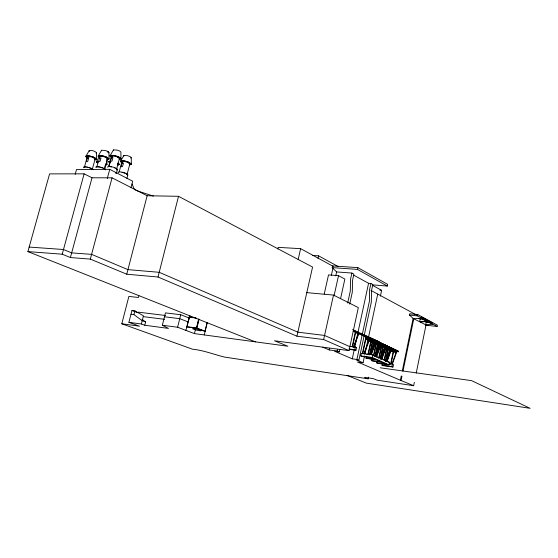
<?xml version="1.0" encoding="UTF-8"?>
<svg xmlns="http://www.w3.org/2000/svg" width="558" height="558" viewBox="0 0 558 558"><rect width="100%" height="100%" fill="white"/><g stroke="black" fill="none" stroke-linecap="round" stroke-linejoin="round"><path stroke-width="0.84" d="M371.502 290.516L371.328 302.164L358.871 360.315L356.646 360.008L363.077 362.763L364.52 355.983M425.698 325.202L437.123 326.451L437.381 325.181L417.754 314.579L409.767 313.777L409.502 315.082L413.115 318.437L426.012 324.979L416.233 373.051M424.659 321.443L426.173 322.252L425.656 324.791L432.373 324.324L427.107 321.499L420.355 321.973M368.566 377.124L368.203 378.826L364.507 377.32L373.4 378.659L377.075 380.165L413.659 385.704L414.343 382.328M437.123 326.451L417.482 315.884L417.754 314.579M418.8 318.304L420.153 319.03L419.63 321.589L426.382 321.108L420.99 318.206L414.203 318.709M364.82 336.495L398.224 351.819L398.349 351.205L377.626 341.496M413.659 385.704L400.379 380.242L401.251 376.008M402.297 370.93L413.115 318.437M401.097 380.347L401.969 376.113M403.015 371.028L413.834 318.513M376.922 361.563L376.65 362.846L377.78 363.342L389.079 364.911L389.617 362.323L372.807 354.825L361.361 353.305L360.803 355.927L361.982 356.436L371.991 357.797L376.022 359.575L366.041 358.215L366.313 356.911M390.635 363.935L393.718 349.134L397.163 350.661L392.323 364.165M392.386 363.99L393.481 364.479L392.951 367.038L391.855 366.557L392.386 363.99L389.1 363.537M378.729 358.103L381.763 343.707L385.648 345.423L380.689 359.226M379.203 357.706L382.028 344.314L385.139 345.695L380.451 358.752M380.235 358.403L383.22 344.216L386.687 345.751L381.763 359.464M380.542 358.843L383.492 344.837L386.178 346.03L381.526 358.975M392.951 367.038L383.095 365.657L381.986 365.176L382.342 363.481M386.317 346.539L386.443 345.918L398.349 351.205M384.037 360.468L387.036 346.176L390.907 347.892L385.996 361.584M384.525 360.015L386.847 348.938M386.91 348.631L387.301 346.783L390.405 348.157L390.091 349.036L386.527 348.583L365.518 338.825M385.522 360.754L388.466 346.678L391.925 348.206L387.043 361.814M367.98 354.253L371.272 338.79M380.396 296.165L381.637 290.341L372.521 285.354M368.28 354.7L371.537 339.41M369.584 354.581L372.681 339.982M376.65 362.846L386.555 364.221L382.397 362.386L372.465 361.019L371.321 360.517L371.593 359.226M372.793 284.88L387.301 286.059L387.657 284.371L357.852 267.638L332.589 265.894L332.205 267.617L336.62 271.934L351.896 273.057L353.891 274.152L352.544 280.297L352.293 292.232L349.706 304.103M389.079 364.911L372.242 357.469L372.807 354.825M373.421 355.746L376.49 341.238L380.389 342.961L375.639 356.185M373.902 355.341L376.755 341.852L379.879 343.233L375.122 356.478M374.997 356.067L378.024 341.782M375.311 356.513L378.289 342.403L380.981 343.602L376.294 356.646M352.586 329.541L379.056 341.712L378.847 342.71L353.221 331.243M365.909 336.976L362.351 353.619L364.276 353.877L369.835 338.72M364.883 354.288L377.717 294.15M352.14 346.832L355.369 331.884M358.871 360.315L356.918 359.471L352.286 358.836L354.302 349.496M354.846 346.95L357.776 333.377M357.985 332.394L368.566 283.297L353.751 275.192M355.327 347.034L356.555 347.578L355.969 350.284L354.742 349.74L355.327 347.034L349.538 346.288M368.566 283.297L370.903 283.485L369.605 289.497L369.424 301.174L362.316 334.305M398.224 351.819L361.591 334.64L361.814 333.614M356.918 359.471L362.107 335.295M352.286 358.836L334.605 351.275L339.278 351.903L339.822 349.434M387.301 286.059L357.469 269.402L357.852 267.638M188.981 317.976L180.729 314.719L165.447 312.885L162.343 325.237L177.618 327.246L194.435 333.607L287.886 346.239L274.501 340.778L349.015 350.633L358.327 307.598L333.503 295.077L306.788 292.636M351.896 273.057L350.543 279.223L350.284 291.185L347.704 302.98M339.278 351.903L337.213 351.017L337.583 349.336M349.015 350.633L323.654 339.557L333.503 295.077M334.068 295.775L338.511 275.666L328.516 274.899L324.247 294.024M337.213 351.017L329.276 349.957L329.645 348.269M340.596 298.474L344.865 279.063L338.511 275.666M331.326 275.471L332.973 268.084M335.742 275.917L336.62 271.934M323.654 339.557L296.933 336.181L312.578 267.066L178.518 196.311L147.145 195.739L112.053 177.828L92.014 177.786L84.118 173.838L49.585 173.887L27.9 251.595L255.369 341.845M318.039 258.389L318.611 255.843L312.536 255.466M298.16 259.463L300.636 248.659L278.177 247.368L277.793 249.021M207.116 322.503L205.009 331.18L196.862 328.041L199.011 319.288M204.277 334.94L207.332 322.357M194.435 333.607L195.467 329.401M198.641 319.19L196.5 327.951L187.021 326.716L189.357 317.244L196.249 318.081M205.114 331.501L196.632 328.237L198.892 319.002M185.919 330.385L189.587 315.507M188.499 320.885L189.839 315.458M177.618 327.246L180.729 314.719M128.905 322.336L141.355 323.996L143.441 315.8L134.876 310.862L131.953 310.506L128.905 322.336L139.458 326.172L121.804 323.786L128.877 296.424L138.44 297.47L138.865 295.803M141.355 323.996L144.766 325.244L145.61 321.945L142.157 319.42M27.9 251.595L62.21 254.204L70.399 257.545L90.326 259.107L126.75 274.208L158.019 277.012L178.518 196.311M145.61 321.945L142.199 320.676L133.913 314.607L134.876 310.862M126.75 274.208L147.145 195.739M130.99 187.767L132.713 181.238L109.738 169.339L76.516 169.52L75.184 174.375M127.001 174.682L129.847 163.94M126.896 178.455L127.838 174.898M90.326 259.107L112.053 177.828M119.475 158.458L116.573 169.311A4.185 1.025 15.6 0 0 116.434 168.997M116.462 173.119L117.424 169.527M119.238 171.78L121.874 161.862M104.653 167.533L105.309 165.105M104.653 169.444L107.541 158.716M108.719 166.382L111.412 156.359M108.943 166.165L110.038 162.078M107.276 178.525L109.738 169.339M70.399 257.545L92.014 177.786M96.855 166.842L97.72 163.647M62.21 254.204L84.118 173.838M92.251 169.555L95.125 158.953M84.335 167.505L87.229 156.903M385.738 361.159L389.979 349.343L386.464 348.889L365.448 339.145M369.584 354.923L374.669 340.799M370.1 354.63L374.739 341.747M375.813 342.277L375.667 342.661L396.543 352.384M376.531 357.141L381.498 343.323L378.715 342.089M371.3 354.811L376.176 341.524M358.892 333.447L353.877 347.055L352.719 346.909M87.515 157.921L85.806 156.456L89.21 150.597C91.665 150.088 94.832 150.925 96.548 152.766L96.604 159.26L95.118 159.895M89.21 150.597L89.671 151.49M96.548 152.766L96.102 153.164M99.798 157.677L98.117 156.191L101.556 150.262L105.148 150.423L107.827 151.427L108.963 152.467L109.026 159.03L107.485 159.672M97.964 163.264L96.311 161.834L98.871 157.405M101.556 150.262L101.598 150.813M108.963 152.467L108.489 152.857M110.721 156.861L109.954 155.905L113.427 149.907L117.089 150.067L119.782 151.085L120.898 152.139L120.974 158.779L119.37 159.428M113.427 149.907L113.441 150.465M110.233 163.082L108.615 161.639L110.149 161.004M122.028 162.873L120.437 161.415L123.869 155.48L127.517 155.654L130.167 156.652L131.249 157.677L131.332 164.247L129.707 164.875M123.869 155.48L123.869 156.024M117.808 162.999L119.398 164.443L117.836 165.056M131.249 157.677L130.725 158.06M85.939 156.114C89.51 155.41 94.079 156.617 96.604 159.26L93.186 157.405L96.381 158.828M98.271 155.849C101.87 155.138 106.529 156.317 109.026 159.03L105.581 157.154L108.824 158.598M110.121 155.556C113.748 154.845 118.498 155.989 120.974 158.779L117.494 156.882L120.786 158.333M96.457 161.506L97.783 161.213M120.619 161.081C124.197 160.411 128.898 161.485 131.332 164.247L127.894 162.378L131.158 163.822M107.269 152.062L108.44 151.804M105.483 165.217L106.983 164.603L106.927 158.981M86.037 156.889L89.65 156.742L85.806 156.456M98.334 156.631L99.798 156.575M110.156 156.352L112.381 156.261M96.527 162.259L97.957 162.204M108.817 162.064L110.268 162.008M120.626 161.848L122.83 161.764M120.437 161.415L123.478 161.527M108.615 161.639L110.114 161.694M96.311 161.834L98.543 161.918M109.954 155.905L112.263 155.996M98.117 156.191L102.002 156.484M332.205 267.617L357.469 269.402M29.162 247.061L63.486 249.51L71.661 252.886L91.596 254.364L127.942 269.633L159.211 272.304L297.846 332.156L324.561 335.449L349.873 346.658M379.907 290.195L381.637 290.341M371.495 290.795L372.786 284.524L370.903 283.485M409.502 315.082L417.482 315.884M420.153 319.03L423.41 319.364M426.173 322.252L430.225 322.67M189.232 316.965L194.986 317.662M138.279 312.152L165.545 315.5M164.471 316.777L179.746 318.674L188.011 321.889M130.99 314.238L133.913 314.607M143.287 316.637L164.589 319.322M353.249 347.153L356.555 347.578M186.77 326.946L196.632 328.237M348.952 348.98L354.742 349.74M349.357 349.413L355.969 350.284M366.711 354.379L368.378 354.602M144.766 325.244L168.467 328.418L162.343 325.237M360.803 355.927L372.242 357.469M388.005 362.107L389.617 362.323M371.321 360.517L381.267 361.884L377.173 360.077L366.041 358.215M389.379 363.914L391.019 364.137M381.986 365.176L391.855 366.557M363.077 362.763L357.504 361.982L400.379 380.242M380.249 367.792L471.58 380.647L530.1 408.316L366.439 383.144L347.013 375.408M96.959 161.29L98.613 161.541M368.203 378.826L224.379 357.057C213.763 354.407 203.517 350.291 192.51 349.196L121.804 323.786M121.163 160.857L124.783 161.339L122.035 160.774M86.434 155.891L90.075 156.38L87.257 155.808M110.658 155.333L114.341 155.828L111.53 155.243M98.787 155.626L102.449 156.114L99.631 155.536M425.789 325.042L428.174 325.467M118.205 156.735L116.615 156.338L119.356 157.279M128.64 162.259L127.036 161.841L129.77 162.79M106.229 157.014L104.695 156.617L107.38 157.551M93.772 157.272L92.293 156.875L94.923 157.795M137.31 190.899L153.401 196.088M89.643 156.052L91.366 156.568L91.045 156.366M102.065 155.78L103.481 156.101M124.49 161.025L125.913 161.346M113.999 155.487L115.436 155.808M131.953 310.506L137.603 312.64M158.019 277.012L296.933 336.181M322.698 347.153L329.276 349.957M364.709 335.365L379.056 341.712M353.207 330.929L361.591 334.64M117.926 163.445L119.21 164.017M377.306 341.461L378.191 341.859M378.547 342.012L382.216 343.644M377.299 341.587L387.398 346.072M380.772 343.254L392.63 348.527M373.218 355.46L376.573 356.953M377.724 357.462L379.084 358.069M393.216 351.561L372.325 341.838L372.235 342.235L393.132 351.945M396.675 352.007L369.522 339.313L390.37 349.392M353.43 330.259L355.711 331.326M373.832 339.829L393.502 349.05M376.469 341.245L386.541 345.953M105.657 163.933L106.983 164.603L106.229 163.703M136.591 190.536L134.45 189.441L132.037 183.98M118.059 163.759L119.398 164.443M421.283 316.791L425.998 319.336M427.393 320.09L432.652 322.929M371 290.467L416.889 315.186M300.636 248.659L333.335 266.438M318.611 255.843L338.357 266.647M94.783 158.988L95.948 159.811M107.171 158.751L108.336 159.588M117.536 164.157L118.687 164.98M119.07 158.493L120.242 159.344M99.715 156.965A4.136 1.046 15.9 0 1 103.997 156.721A4.136 1.046 15.9 0 1 107.031 159.128M96.011 167.533A5.015 1.214 15.8 0 1 100.552 167.121A5.015 1.214 15.8 0 1 105.343 169.953M107.834 167.372A5.064 1.242 15.6 0 1 113.128 167.135A5.064 1.242 15.6 0 1 116.782 170.002M110.477 166.8A4.185 1.025 15.6 0 1 111.454 166.947M114.529 167.853A4.185 1.025 15.6 0 1 115.373 168.244M112.618 157.461A4.178 1.067 15.7 0 1 112.332 155.884A4.178 1.067 15.7 0 1 117.738 157.098A4.178 1.067 15.7 0 1 118.938 158.877M115.604 173.029A5.071 1.221 15.6 0 1 116.099 173.468M83.714 167.665A4.966 1.186 15.9 0 1 87.508 167.107A4.966 1.186 15.9 0 1 93.074 169.772M87.397 157.216A4.101 1.018 16 0 1 91.575 156.979A4.101 1.018 16 0 1 94.651 159.358M88.478 157.97A4.101 1.018 16 0 1 87.829 157.579M84.795 167.114A4.108 0.976 15.9 0 1 86.197 167.107M87.139 167.247A4.108 0.976 15.9 0 1 88.164 167.477M89.196 167.784A4.108 0.976 15.9 0 1 92.084 169.248M96.764 167.135A4.15 1.004 15.8 0 1 99.533 167.114M100.573 167.344A4.15 1.004 15.8 0 1 102.588 168.007M103.432 168.39A4.15 1.004 15.8 0 1 104.081 168.774M117.787 163.822A4.087 1.025 15.7 0 1 117.403 164.526M110.184 162.392A4.087 1.025 15.7 0 1 110.163 161.841M123.039 162.936A4.129 1.046 15.6 0 1 122.411 162.545M122.014 162.183A4.129 1.046 15.6 0 1 125.878 161.813A4.129 1.046 15.6 0 1 129.7 164.178M118.345 172.764A5.001 1.221 15.5 0 1 123.011 172.38A5.001 1.221 15.5 0 1 127.663 175.177M121.979 172.366A4.136 1.004 15.5 0 1 125.02 173.259M126.478 174.019A4.136 1.004 15.5 0 1 126.868 174.375M97.873 162.58A4.045 0.997 15.8 0 1 98.194 161.876M388.738 347.292L385.829 361.193L386.806 361.333L391.409 348.478L388.738 347.292M393.523 351.993L391.109 363.551L392.086 363.683L396.152 352.335L393.523 351.993M393.99 349.747L393.599 351.61L396.285 351.959L396.654 350.926L393.99 349.747M372.598 342.284L370.073 354.184L371.063 354.316L375.353 342.626L372.598 342.284M372.953 340.603L372.681 341.887L375.499 342.235L375.653 341.803L372.953 340.603M365.839 339.187L362.833 353.221L364.046 353.381L369.103 339.592L365.839 339.187M366.174 337.597L365.902 338.873L369.215 339.278L366.174 337.597M355.634 332.519L352.635 346.42L353.639 346.553L358.362 333.733L355.634 332.519M121.93 163.264L121.058 166.535L121.616 166.779L122.523 166.521L123.395 163.25L121.93 163.264M111.44 157.768L110.554 161.067L111.105 161.304L112.019 161.046L112.904 157.74L111.44 157.768M99.561 158.033L98.682 161.297L99.219 161.534L100.112 161.276L100.998 158.012L99.561 158.033M88.61 158.249L87.732 161.485L86.33 161.499L87.208 158.277L88.61 158.249M194.533 329.527A4.45 0.523 13.6 0 0 201.305 330.741A4.45 0.523 13.6 0 0 195.126 328.739A4.45 0.523 13.6 0 0 194.533 329.527"/></g></svg>
